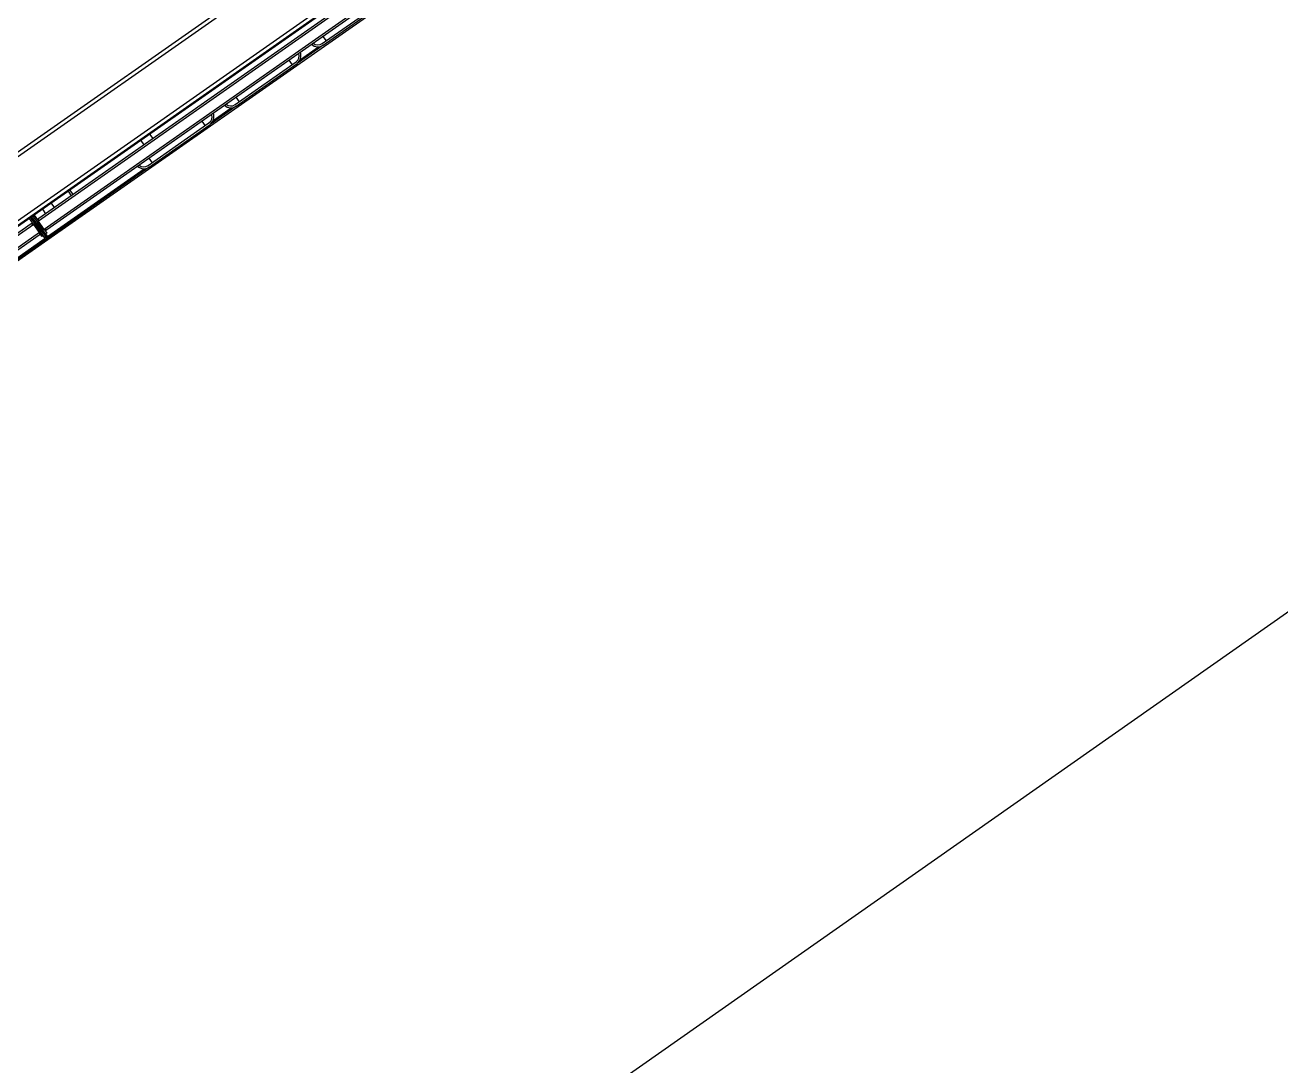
# Model space of a CAD drawing. Header units: millimetres. Extents: x 152904052 to 153933663, y 538271515 to 539240469.
# Drawn here: x 153466873 to 153468231, y 538578493 to 538579619 of the extents above; entities that cross this region are included whole.
import ezdxf

# ---------------------------------------------------------------- set-up
doc = ezdxf.new("R2010")
doc.units = ezdxf.units.MM
doc.layers.add('POWR', color=5, linetype='Continuous')

msp = doc.modelspace()

# ---------------------------------------------------------------- linework, layer by layer
at = {"layer": 'POWR', "color": 7}
for p, q in [((153465045.4, 538578202.6), (153467742, 538580090.8)), ((153466864.4, 538579481.3), (153467710.2, 538580073.6)), ((153465095.2, 538578168.1), (153467757.4, 538580032.3)), ((153465097.5, 538578164.8), (153467759.8, 538580028.9)), ((153467753.1, 538580022.8), (153466454.7, 538579113.6)), ((153467783, 538580034.1), (153466886.9, 538579406.6)), ((153467780, 538580034.6), (153466887.4, 538579409.6)), ((153467789.2, 538580025.2), (153466893.1, 538579397.7)), ((153467788.7, 538580022.3), (153466896, 538579397.2)), ((153467798.4, 538580017.4), (153466897.3, 538579386.4)), ((153467194.1, 538579598.6), (153467259.9, 538579644.7)), ((153467195.2, 538579597), (153467261.1, 538579643.1)), ((153467194.9, 538579606.5), (153467198.3, 538579601.6)), ((153467195.2, 538579597), (153467166.9, 538579577.1)), ((153467170.4, 538579581.6), (153467189.9, 538579595.2)), ((153467099.9, 538579532.7), (153467165.7, 538579578.8)), ((153467101, 538579531), (153467166.9, 538579577.1)), ((153467158, 538579580.7), (153467161.5, 538579575.8)), ((153467100.7, 538579540.6), (153467104.1, 538579535.6)), ((153467101, 538579531), (153467072.7, 538579511.2)), ((153467076.2, 538579515.6), (153467095.6, 538579529.2)), ((153467005.7, 538579466.7), (153467071.5, 538579512.8)), ((153467006.8, 538579465.1), (153467072.7, 538579511.2)), ((153467063.8, 538579514.7), (153467067.3, 538579509.8)), ((153466997.8, 538579493.9), (153467001.2, 538579489.2)), ((153467011, 538579496.1), (153467007.7, 538579500.8)), ((153467006.8, 538579465.1), (153466736.8, 538579276)), ((153467006.5, 538579474.6), (153467009.9, 538579469.7)), ((153466896.8, 538579390), (153467001.4, 538579463.3)), ((153466919.2, 538579438.9), (153466922.5, 538579434.1)), ((153466920.8, 538579440), (153466924.2, 538579435.3)), ((153466904.5, 538579421.5), (153466901.2, 538579426.2)), ((153466896.3, 538579387.8), (153466879.9, 538579411.3)), ((153466897.6, 538579388.7), (153466881.2, 538579412.3)), ((153466882.5, 538579413.2), (153466886.8, 538579406.9)), ((153466891.3, 538579419.4), (153466894.7, 538579414.6)), ((153466881.9, 538579403.1), (153465985.8, 538578775.7)), ((153466879, 538579403.6), (153465986.4, 538578778.6)), ((153466881.6, 538579403.3), (153466877.2, 538579409.5)), ((153466895, 538579386.9), (153466878.6, 538579410.4)), ((153466879, 538579403.7), (153466879, 538579403.6)), ((153466888.1, 538579394.3), (153466881.9, 538579403.1)), ((153466893.1, 538579397.7), (153466886.9, 538579406.6)), ((153466887.4, 538579409.6), (153466887.4, 538579409.5)), ((153466893.7, 538579397.1), (153466896.1, 538579393.7)), ((153466888.1, 538579394.3), (153465992, 538578766.8)), ((153466887.6, 538579391.4), (153465994.9, 538578766.3)), ((153466897.3, 538579386.4), (153465996.2, 538578755.5)), ((153466740.3, 538579280.4), (153466894.2, 538579388.1)), ((153466890.9, 538579390), (153466888.5, 538579393.4)), ((153466892.2, 538579390.9), (153466890.9, 538579390)), ((153466894.2, 538579388.1), (153466892.2, 538579390.9)), ((153466896.1, 538579393.7), (153466894.8, 538579392.8)), ((153466894.8, 538579392.8), (153466896.8, 538579390)), ((153466895, 538579386.9), (153466896.3, 538579387.8)), ((153466895, 538579386.9), (153466895.1, 538579386.8)), ((153466897.6, 538579388.7), (153466896.3, 538579387.8)), ((153466896.4, 538579387.7), (153466897.3, 538579386.4)), ((153466897.7, 538579388.7), (153466897.6, 538579388.7))]:
    msp.add_line(p, q, dxfattribs=at)
msp.add_lwpolyline([(153469780.4, 538584074.6), (153471663.2, 538581385.6), (153446937.2, 538564042.2), (153445040.3, 538566751.3), (153469780.4, 538584074.6)], dxfattribs=at)
for centre, radius, start, end in [((153467161.1, 538579585.3), 8, 305, 20.5225), ((153467161.1, 538579585.3), 10, 305, 23.463), ((153467189.5, 538579605.2), 10, 226.537, 305), ((153467189.5, 538579605.2), 8, 229.4775, 305), ((153467095.3, 538579539.2), 8, 229.4775, 305), ((153467066.9, 538579519.4), 8, 305, 20.5225), ((153467066.9, 538579519.4), 10, 305, 23.463), ((153467095.3, 538579539.2), 10, 226.537, 305), ((153467001.1, 538579473.3), 10, 226.537, 305), ((153467001.1, 538579473.3), 8, 229.4775, 305), ((153466894.8, 538579398.9), 2.1, 215, 305), ((153466886.4, 538579393.1), 2.1, 305, 35)]:
    msp.add_arc(centre, radius, start, end, dxfattribs=at)
for points in [[(153466881.9, 538579403.1), (153466881.8, 538579403.4), (153466881.4, 538579403.8), (153466880.6, 538579404.1), (153466879.7, 538579404.1), (153466879.3, 538579403.8), (153466879, 538579403.7)], [(153466879, 538579403.6), (153466879.1, 538579403.7), (153466879.5, 538579403.9), (153466880.2, 538579403.8), (153466881, 538579403.5), (153466881.6, 538579403.3), (153466881.9, 538579403.1)], [(153466887.4, 538579409.5), (153466887.2, 538579409.3), (153466886.7, 538579409), (153466886.5, 538579408.2), (153466886.5, 538579407.3), (153466886.7, 538579406.8), (153466886.9, 538579406.6)], [(153466886.9, 538579406.6), (153466886.8, 538579406.9), (153466886.8, 538579407.6), (153466886.9, 538579408.5), (153466887, 538579409.2), (153466887.3, 538579409.4), (153466887.4, 538579409.6)]]:
    msp.add_open_spline(points, degree=3, dxfattribs=at)
for points, knots in [([(153466896, 538579397.2), (153466895.8, 538579397.2), (153466895.5, 538579397), (153466894.8, 538579397.1), (153466894, 538579397.4), (153466893.4, 538579397.6), (153466893.1, 538579397.7)], [0, 0, 0, 0, 0.230728, 0.485563, 0.740459, 1, 1, 1, 1]), ([(153466888.1, 538579394.3), (153466888.1, 538579394), (153466888.2, 538579393.4), (153466888.2, 538579392.5), (153466888, 538579391.8), (153466887.7, 538579391.5), (153466887.6, 538579391.4)], [0, 0, 0, 0, 0.2307283, 0.4855625, 0.7404593, 1, 1, 1, 1])]:
    msp.add_open_spline(points, degree=3, knots=knots, dxfattribs=at)

doc.saveas('drawing.dxf')
